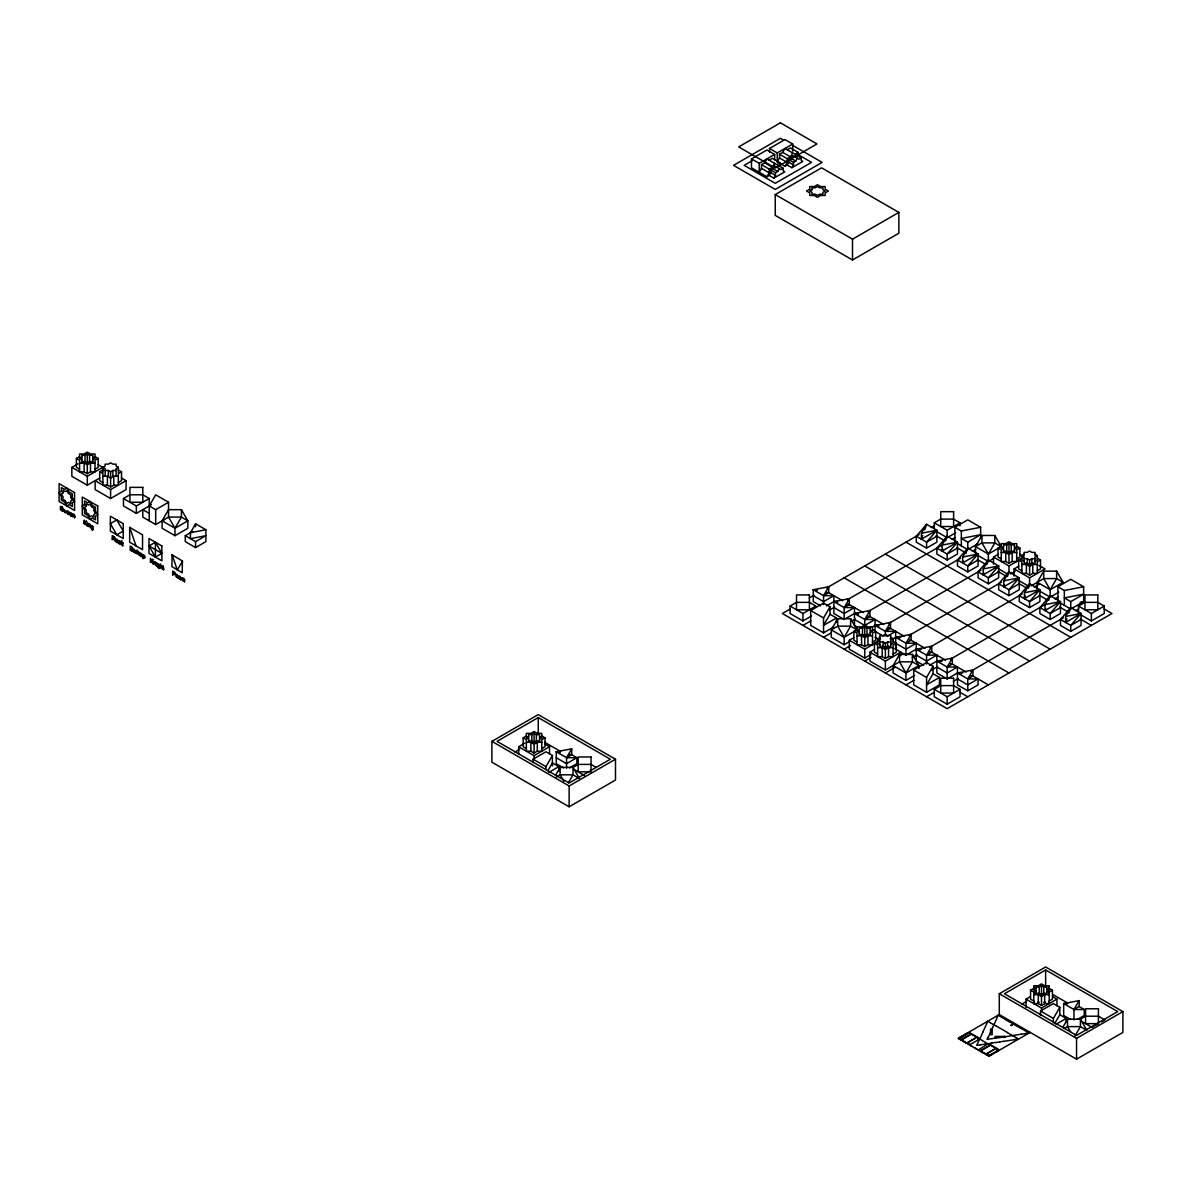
<?xml version="1.0" encoding="UTF-8"?>
<svg xmlns="http://www.w3.org/2000/svg" width="1182" height="1182" viewBox="0 0 1182 1182"><rect width="100%" height="100%" fill="white"/><g stroke="black" fill="none" stroke-linecap="round" stroke-linejoin="round"><path stroke-width="1.5" d="M1049.217 987.044L1049.217 988.359L1052.423 990.206L1052.423 999.13L1049.217 1000.977L1049.217 1003.592L1044.696 1003.592L1041.505 1005.439L1038.298 1003.592L1033.777 1003.592L1033.777 1000.977L1030.571 999.13L1030.571 990.206L1033.777 988.359L1033.777 987.044M1033.777 993.353L1033.777 992.053L1030.571 990.206M1036.038 993.353L1036.038 987.044L1039.229 987.044L1041.505 985.744L1043.765 987.044L1046.957 987.044L1046.957 993.353L1043.765 993.353L1041.505 994.668L1039.229 993.353L1036.038 993.353L1036.038 992.437M1036.038 987.975L1033.777 990.206L1036.038 991.506M1046.957 992.437L1049.217 990.206L1046.957 988.906M1049.217 993.353L1049.217 992.053L1052.423 990.206M129.665 527.364L129.651 542.213L142.52 549.689L142.549 534.84L129.665 527.364L136.078 545.951M92.876 528.842L92.61 530.245L92.89 526.581A1.67 0.96 60 0 0 91.058 526.33A1.67 0.96 60 0 0 92.373 528.768M65.808 512.53C66.753 512.338 65.734 509.161 65.734 511.939M182.796 579.313C182.811 584.336 181.777 576.195 182.767 578.486M88.813 525.059C88.857 529.964 87.793 522.089 88.798 524.232M154.044 562.721C154.074 567.626 153.01 559.736 154.015 561.893M72.959 515.308C72.989 520.302 71.925 512.249 72.929 514.48M132.487 550.295L130.685 548.478L130.685 549.94L132.369 550.62M174.847 573.831L173.163 571.866L173.163 573.314L174.567 574.024M926.57 548.093L926.57 542.154L936.868 530.26L926.57 524.306L916.272 536.2L916.272 542.154L926.57 548.093L936.868 542.154L936.868 530.26L921.413 539.169L922.714 535.461M924.634 529.876L924.959 528.945M925.284 528.029L926.57 524.306L921.413 533.23L921.413 539.169M947.166 559.987L947.166 554.048L957.464 542.154L947.166 536.2L936.868 548.093L936.868 554.048L947.166 559.987L957.464 554.048L957.464 542.154L942.024 551.063L942.66 549.216M945.556 540.839L947.166 536.2L942.024 545.124L942.024 551.063M967.777 571.881L967.777 565.942L978.075 554.048L967.777 548.093L957.464 559.987L957.464 565.942L967.777 571.881L978.075 565.942L978.075 554.048L962.621 562.957L963.271 561.11M965.842 553.664L966.167 552.733M966.477 551.817L967.777 548.093L962.621 557.018L962.621 562.957M988.374 583.775L988.374 577.835L998.672 565.942L988.374 559.987L978.075 571.881L978.075 577.835L988.374 583.775L998.672 577.835L998.672 565.942L983.217 574.851L983.867 573.004M986.763 564.641L988.374 559.987L983.217 568.911L983.217 574.851M1008.97 595.669L1008.97 589.729L1019.268 577.835L1008.97 571.881L998.672 583.775L998.672 589.729L1008.97 595.669L1019.268 589.729L1019.268 577.835L1003.828 586.745L1004.464 584.898M1007.359 576.535L1008.97 571.881L1003.828 580.805L1003.828 586.745M1029.581 607.563L1029.581 601.623L1039.879 589.729L1029.581 583.775L1019.268 595.669L1019.268 601.623L1029.581 607.563L1039.879 601.623L1039.879 589.729L1024.425 598.639L1025.385 595.861M1027.971 588.429L1029.581 583.775L1024.425 592.699L1024.425 598.639M1050.177 619.457L1050.177 613.517L1060.476 601.623L1050.177 595.669L1039.879 607.563L1039.879 613.517L1050.177 619.457L1060.476 613.517L1060.476 601.623L1045.021 610.533L1045.671 608.686M1048.567 600.323L1050.177 595.669L1045.021 604.593L1045.021 610.533M1070.774 601.623L1064.332 597.9L1083.658 594.177L1070.774 601.623L1070.774 607.563L1060.476 619.457L1060.476 625.411L1070.774 631.351L1081.072 625.411L1081.072 613.517L1065.632 622.426L1066.918 618.718M1068.838 613.133L1069.163 612.217M1069.488 611.286L1070.774 607.563L1081.072 613.517L1070.774 625.411L1070.774 631.351M114.565 538.475L114.388 537.47M115.023 538.829L114.595 537.116L112.246 535.623L112.246 539.79L112.733 538.283L114.226 539.199M982.818 1032.152L987.901 1021.159L990.546 1022.888M987.975 1037.279L987.014 1039.362L1006.03 1036.555M988.196 1037.397L993.353 1026.316M979.73 1038.801L976.716 1045.331L980.203 1044.799M65.675 512.102L64.626 511.643M174.98 535.682L174.98 528.251L181.422 517.095L181.422 509.664L168.538 509.664L162.111 520.819L162.111 528.251L174.98 535.682L187.849 528.251L187.849 520.819L181.422 509.664M185.279 535.682L195.577 541.637L205.89 535.682L190.435 538.652L190.435 532.713L195.577 523.789L205.89 529.743L205.89 541.637L195.577 547.576L185.279 541.637L185.279 535.682L192.636 531.442M780.12 166.499L780.12 162.806L776.929 164.653L766.941 158.89L764.68 162.806L761.474 164.653L761.474 168.346L759.213 172.262L759.213 163.338L774.668 154.428L774.668 159.777M774.668 154.428L766.941 149.966L751.486 158.89L751.486 167.8L766.941 176.724L769.201 172.808L769.201 169.115L761.474 164.653M769.201 169.115L772.393 167.268L774.668 163.338M769.201 175.424L770.797 172.646L770.797 170.031L773.058 168.731L774.668 165.953L780.947 169.587L783.208 168.272L783.208 170.888L784.804 171.818L773.885 178.127L769.201 175.424L766.941 176.724M787.227 165.007L791.91 167.711L802.829 161.402L801.233 160.486L801.233 157.871L798.973 159.171L792.694 155.551L791.083 158.314L788.822 159.629L788.822 162.244L787.227 165.007L784.966 166.322L777.239 161.86L779.499 157.945L779.499 154.251L782.706 152.389L784.966 148.474L794.954 154.251L798.146 152.389L798.146 156.098M773.885 178.127L775.481 175.35L775.481 172.735L770.797 170.031M775.481 172.735L777.741 171.434L779.352 168.657M784.966 166.322L787.227 162.392L787.227 158.698L779.499 154.251M787.227 158.698L790.433 156.851L792.694 152.936M791.91 167.711L793.506 164.948L793.506 162.333L788.822 159.629M793.506 162.333L795.767 161.018L797.377 158.255M545.966 769.615L545.966 766.645L552.408 755.49L545.966 751.782L533.082 759.213L533.082 762.508M547.798 770.886L552.408 762.922L558.835 766.645L558.835 771.107M555.525 775.348L560.135 767.384L573.004 767.384L578.161 764.414L591.03 764.414L596.186 767.384M566.562 768.137L566.562 757.721L571.719 748.797L556.264 751.782L556.264 763.675L563.622 767.916M568.409 782.779L573.004 774.816L573.004 767.384L579.446 778.539L573.004 774.816L560.135 774.816L556.264 777.047M823.558 604.593L823.558 595.669L828.715 586.745L813.26 589.729L813.26 601.623L820.618 605.864M823.558 632.843L823.558 617.964L830 606.824L823.558 603.101L810.689 610.533L810.689 625.411L823.558 632.843L833.576 627.051M830 606.824L830 614.256L823.558 625.411L836.442 617.964L836.442 622.426M857.039 629.858L850.597 626.15L837.728 626.15L831.286 629.858L844.17 637.305L857.039 629.858L850.597 618.718L837.728 618.718L831.286 629.858L831.286 637.305L844.17 644.737L849.888 641.427M844.17 619.457L844.17 607.563L849.311 598.639L833.871 601.623L826.514 605.864M844.17 644.737L844.17 637.305L850.597 626.15L850.597 618.718M854.468 619.457L864.766 625.411L864.766 619.457L869.922 610.533L854.468 613.517L845.632 618.614M885.362 635.813L885.362 631.351L890.519 622.426L875.064 625.411L872.124 627.11M914.558 675.454L905.973 680.418L893.09 672.986L893.09 665.54L899.532 654.4L912.401 654.4L918.842 665.54L918.842 668.524M921.413 649.199L916.272 649.199L926.57 655.138L931.726 652.168L931.726 646.214L916.272 649.199L905.973 655.138L905.973 643.244L911.115 634.32L895.661 637.305L890.829 640.097L890.829 646.406L887.623 646.406L885.362 647.706L883.102 646.406L879.91 646.406L879.91 640.097L875.064 637.305M1001.243 546.601L994.816 542.893L981.932 542.893L975.49 546.601L988.374 554.048L1001.243 546.601L994.816 535.461L981.932 535.461L975.49 546.601L975.49 554.048M905.973 680.418L905.973 672.986L912.401 661.831L912.401 654.4M926.57 664.062L926.57 655.138L931.726 646.214M994.092 558.17L988.374 561.48L988.374 554.048L994.816 542.893L994.816 535.461M926.57 692.312L926.57 677.434L933.012 666.293L926.57 662.57L913.701 670.002L913.701 684.88L926.57 692.312L939.439 684.88L939.439 677.434L933.012 673.725L933.012 666.293M933.012 673.725L926.57 684.88L939.439 677.434M962.621 672.986L957.464 672.986L967.777 678.926L972.919 675.956L972.919 670.002L957.464 672.986L947.166 678.926L947.166 667.032L952.323 658.108L936.868 661.093L929.51 665.333M942.024 661.093L936.868 661.093L947.166 667.032L957.464 667.032L957.464 684.88L967.777 690.82L967.777 678.926L972.919 670.002M1037.294 582.283L1043.736 571.142L1056.619 571.142L1063.046 582.283L1050.177 589.729L1037.294 582.283L1037.294 589.729M1058.762 592.197L1050.177 597.161L1050.177 589.729L1056.619 578.574L1056.619 571.142M1065.632 622.426L1065.632 616.487L1070.774 607.563M1053.369 1022.903L1053.369 1018.441L1059.811 1007.286L1053.369 1003.577L1040.5 1011.009L1040.5 1015.471M1054.979 1023.08L1059.811 1014.717L1059.811 1007.286M1062.707 1027.542L1067.538 1019.179L1080.407 1019.179L1086.849 1030.335L1080.407 1026.611L1067.538 1026.611L1064.317 1028.473M1073.965 1019.918L1073.965 1009.517L1079.122 1000.593L1063.667 1003.577L1063.667 1015.471L1070.537 1019.431M1074.778 1036.378L1080.407 1026.611L1080.407 1019.179M182.56 561.199L177.241 569.931L172.262 555.052M132.236 548.64L130.685 546.734L131.896 548.684M132.635 549.039L132.399 547.429L130.197 545.981L130.197 550.147L131.719 551.034A1.61 0.931 60 0 0 133.049 550.96A1.61 0.931 60 0 0 132.399 548.98M68.497 513.963L67.241 512.5L69.162 513.505M71.245 515.603L70.034 514.067L71.969 515.175A4.58 2.645 60 0 0 71.925 514.48M79.578 469.224L76.372 467.363L76.372 458.453L79.578 456.607M81.839 457.138L79.578 458.453L81.839 459.754M81.839 463.329L81.839 455.292L85.03 455.292L87.291 453.991L89.566 455.292L92.757 455.292L92.757 463.329M99.79 478.001L87.291 485.211L71.851 476.287L71.851 467.363L78.027 463.802M81.839 461.601L85.03 461.601L87.291 462.916L89.566 461.601L92.757 461.601M92.757 459.754L95.018 458.453L92.757 457.138M79.578 462.916L84.099 462.916L87.291 464.762L90.497 462.916L95.018 462.916M95.018 469.224L98.224 467.363L98.224 458.453L95.018 460.3L95.018 471.825L90.497 471.825L87.291 473.672L84.099 471.825L79.578 471.825L79.578 460.3L76.372 458.453M87.291 485.211L87.291 476.287L105.139 465.989L105.139 464.142L108.345 464.142L110.606 462.842L112.866 464.142L116.072 464.142L116.072 465.989L118.333 467.289L118.333 472.652M102.878 482.522L99.672 480.675L99.672 471.751L102.878 469.904M105.139 470.451L108.345 470.451L110.606 471.751L112.866 470.451L116.072 470.451M118.333 467.289L116.072 468.604L116.072 475.799M102.878 476.213L107.399 476.213L110.606 478.06L113.797 476.213L118.333 476.213M118.333 482.522L121.524 480.675L121.524 471.751L118.333 473.598L118.333 485.137L113.797 485.137L110.606 486.984L107.399 485.137L102.878 485.137L102.878 473.598L99.672 471.751M110.606 489.599L126.06 480.675L126.06 489.599L110.606 498.523L95.151 489.599L95.151 480.675L110.606 489.599L110.606 498.523M151.385 504.714L136.358 513.387L123.475 505.955L123.475 498.523L129.917 494.8L142.786 494.8L149.227 498.523L149.242 520.819M123.475 498.523L136.358 505.955L149.227 498.523M769.512 152.05L769.512 148.474L784.966 139.55L792.694 144.012L792.694 151.148M752.018 160.796L744.143 165.347L775.259 183.313L811.532 162.377L797.525 154.295M155.684 509.678L168.553 502.247L155.684 494.815L149.242 505.955L155.684 509.678L155.684 524.542L164.268 519.592M769.512 148.474L777.239 152.936L792.694 144.012M769.201 160.191L772.393 158.344L780.12 162.806M787.227 149.789L790.433 147.942L798.146 152.389M776.264 166.884L778.524 165.569L783.208 168.272M794.289 156.467L796.55 155.167L801.233 157.871M174.98 528.251L187.849 520.819L181.422 517.095L168.538 517.095L162.111 520.819L174.98 528.251L168.538 517.095L168.553 502.247M148.991 545.951L155.418 542.243L161.86 553.383L155.418 557.106L148.991 545.951L161.86 553.383M775.244 194.572L821.593 167.814L898.852 212.405L898.852 233.223L852.503 259.981L775.244 215.39L775.244 194.572L852.503 239.178L898.852 212.405M491.889 741.365L538.238 714.608L615.497 759.213L615.497 780.031L569.148 806.789L491.889 762.183L491.889 741.365L569.148 785.971L615.497 759.213M538.238 717.577L497.031 741.365L569.148 783.001L610.34 759.213L538.238 717.577L538.238 733.328M526.359 748.59L523.168 746.743L523.168 737.819L526.359 735.972M528.635 736.504L526.359 737.819L528.635 739.119M528.635 741.868L528.635 734.657L531.826 734.657L534.087 733.357L536.362 734.657L539.553 734.657L539.553 741.868M518.647 753.88L518.647 746.743L524.823 743.168M514.924 752.033L519.592 749.344M528.635 740.966L531.826 740.966L534.087 742.281L536.362 740.966L539.553 740.966M539.553 739.119L541.814 737.819L539.553 736.504M526.359 742.281L530.895 742.281L534.087 744.128L537.293 742.281L541.814 742.281M541.814 748.59L545.02 746.743L545.02 737.819L541.814 739.666L541.814 751.205L537.293 751.205L534.087 753.052L530.895 751.205L526.359 751.205L526.359 739.666L523.168 737.819M790.093 606.071L796.52 602.362L809.404 602.362L815.831 606.071L802.962 613.517L790.093 606.071L790.093 613.517L802.962 620.949L811.546 615.985M934.297 528.768L934.297 522.813L940.739 519.105L953.608 519.105L960.05 522.813L960.05 525.798M518.647 746.743L534.087 755.653L549.541 746.743L549.541 753.88M790.285 608.937L782.366 613.517L947.166 708.668L1111.981 613.517L1104.062 608.937M809.301 597.959L814.058 595.211M826.735 587.897L919.212 534.5M931.327 527.512L934.489 525.68M816.703 589.729L813.26 589.729L823.558 595.669L828.715 592.699L828.715 586.745M842.692 618.614L833.871 613.517L833.871 595.669L823.558 601.623L813.26 595.669M936.868 536.2L926.57 542.154L916.272 536.2M934.297 522.813L947.166 530.26L960.05 522.813M954.893 542.154L954.893 527.275L967.777 519.844L980.646 527.275L980.646 537.692M948.599 536.864L955.75 532.727M559.692 751.782L556.264 751.782L566.562 757.721L571.719 754.751L576.86 757.721L576.86 763.675L569.502 767.916M802.962 625.411L810.882 620.831M829.897 609.853L834.655 607.105M847.331 599.791L940.828 545.803M951.924 539.406L955.1 537.574M548.832 772.422L558.835 766.645M837.299 601.623L833.871 601.623L844.17 607.563L849.311 604.593L849.311 598.639M857.408 627.11L854.468 625.411L854.468 607.563L844.17 613.517L833.871 607.563M957.464 548.093L947.166 554.048L936.868 548.093M967.777 542.154L980.646 534.707L961.335 538.431L967.777 542.154L967.777 549.586L957.464 543.631M969.196 548.758L977.78 543.794M823.558 637.305L831.493 632.725M852.089 620.831L855.251 618.999M867.943 611.685L960.419 558.288M972.52 551.3L975.697 549.467M857.896 613.517L854.468 613.517L864.766 619.457L869.922 616.487L869.922 610.533M857.039 642.122L853.847 640.275L853.847 631.351L857.039 629.504M1001.243 558.864L998.051 557.018L998.051 548.093L1001.243 546.247M864.766 625.411L875.064 619.457L875.064 631.351L883.9 636.448M978.075 559.987L967.777 565.942L957.464 559.987M859.299 630.05L857.039 631.351L859.299 632.651M859.299 635.399L859.299 628.203L862.505 628.203L864.766 626.888L867.027 628.203L870.233 628.203L870.233 635.399M1003.503 546.793L1001.243 548.093L1003.503 549.394M1003.503 552.142L1003.503 544.946L1006.709 544.946L1008.97 543.631L1011.231 544.946L1014.437 544.946L1014.437 552.142M870.942 654.547L864.766 658.108L849.311 649.199L849.311 640.275L853.951 637.6M993.515 564.154L993.515 557.018L998.155 554.343M859.299 634.512L862.505 634.512L864.766 635.813L867.027 634.512L870.233 634.512M870.233 632.651L872.493 631.351L870.233 630.05M1003.503 551.24L1006.709 551.24L1008.97 552.555L1011.231 551.24L1014.437 551.24M1014.437 549.394L1016.697 548.093L1014.437 546.793M844.17 649.199L850.508 645.535M888.539 623.579L981.016 570.182M857.039 635.813L861.56 635.813L864.766 637.659L867.972 635.813L872.493 635.813M872.493 642.122L875.685 640.275L875.685 631.351L872.493 633.197L872.493 644.737L867.972 644.737L864.766 646.584L861.56 644.737L857.039 644.737L857.039 633.197L853.847 631.351M1001.243 552.555L1005.779 552.555L1008.97 554.402L1012.176 552.555L1016.697 552.555M1016.697 558.864L1019.903 557.018L1019.903 548.093L1016.697 549.94L1016.697 561.48L1012.176 561.48L1008.97 563.326L1005.779 561.48L1001.243 561.48L1001.243 549.94L998.051 548.093M878.507 625.411L875.064 625.411L885.362 631.351L890.519 628.381L890.519 622.426M879.91 644.545L877.635 643.244L877.635 638.782L879.91 637.482M1024.114 554.225L1021.854 555.525L1021.854 559.987L1024.114 561.287M877.635 654.015L874.444 652.168L874.444 643.244L877.635 641.398M1021.854 570.758L1018.648 568.911L1018.648 559.987L1021.854 558.14M849.311 640.275L864.766 649.199L878.669 641.161M886.84 636.448L895.661 631.351L895.661 649.199M998.672 571.881L988.374 577.835L978.075 571.881M993.515 557.018L1008.97 565.942L1022.873 557.904M893.09 665.54L905.973 672.986L918.842 665.54L912.401 661.831L899.532 661.831L885.362 670.002L869.922 661.093L869.922 652.168L874.547 649.494M879.91 641.944L883.102 641.944L885.362 643.244L887.623 641.944L890.829 641.944M1014.126 576.048L1014.126 568.911L1018.766 566.237M1024.114 558.687L1027.306 558.687L1029.581 559.987L1031.842 558.687L1035.033 558.687M1035.033 561.287L1037.294 559.987L1037.294 555.525L1035.033 556.84L1035.033 563.134L1031.842 563.134L1029.581 564.449L1027.306 563.134L1024.114 563.134L1024.114 556.84L1019.785 554.343M1010.521 573.964L1015.161 571.29M890.829 644.545L893.09 643.244L893.09 638.782L890.829 637.482M864.766 661.093L871.104 657.428M909.135 635.473L1001.612 582.076M877.635 647.706L882.171 647.706L885.362 649.553L888.568 647.706L893.09 647.706M893.09 654.015L896.296 652.168L896.296 643.244L893.09 645.091L893.09 656.631L888.568 656.631L885.362 658.477L882.171 656.631L877.635 656.631L877.635 645.091L874.444 643.244M1021.854 564.449L1026.375 564.449L1029.581 566.296L1032.773 564.449L1037.294 564.449M1037.294 570.758L1040.5 568.911L1040.5 559.987L1037.294 561.834L1037.294 573.373L1032.773 573.373L1029.581 575.22L1026.375 573.373L1021.854 573.373L1021.854 561.834L1018.648 559.987M900.817 637.305L895.661 637.305L905.973 643.244L911.115 640.275L911.115 634.32M869.922 652.168L885.362 661.093L900.817 652.168L900.817 655.729M923.63 665.333L916.272 661.093L916.272 643.244L905.973 649.199L895.661 643.244M1019.268 583.775L1008.97 589.729L998.672 583.775M1014.126 568.911L1029.581 577.835L1045.021 568.911L1038.845 565.336M1031.118 585.858L1043.736 578.574L1056.619 578.574L1063.046 582.283M885.362 672.986L894.877 667.49M912.312 657.428L917.055 654.68M929.732 647.367L1022.223 593.97M1034.324 586.981L1039.081 584.233M947.166 678.926L936.868 672.986L936.868 655.138L926.57 661.093L916.272 655.138M1039.879 595.669L1029.581 601.623L1019.268 595.669M1057.905 586.745L1070.774 579.313L1083.658 586.745L1083.658 601.623L1070.774 609.055L1057.905 601.623L1057.905 586.745L1064.332 590.468L1083.658 586.745M905.973 684.88L913.893 680.3M931.327 670.238L937.666 666.574M950.343 659.26L1043.839 605.273M1054.935 598.875L1058.097 597.043M947.166 667.032L952.323 664.062L952.323 658.108M957.464 667.032L947.166 672.986L936.868 667.032M1060.476 607.563L1050.177 613.517L1039.879 607.563M934.297 689.328L940.739 685.619L953.608 685.619L960.05 689.328L960.05 696.774L947.166 704.206L934.297 696.774L934.297 689.328L947.166 696.774L960.05 689.328M1078.501 613.517L1078.501 606.071L1084.943 602.362L1097.812 602.362L1104.254 606.071L1104.254 613.517L1091.37 620.949L1081.367 615.157M926.57 696.774L934.489 692.194M953.505 681.216L958.262 678.468M970.939 671.154L1063.416 617.758M1075.531 610.769L1078.693 608.937M967.777 690.82L978.075 684.88L978.075 678.926L967.777 684.88L957.464 678.926M1081.072 619.457L1070.774 625.411L1060.476 619.457M1078.501 606.071L1091.37 613.517L1104.254 606.071M999.292 993.752L1045.642 966.994L1122.9 1011.6L1122.9 1032.418L1076.551 1059.175L999.292 1014.555L999.292 993.752L1076.551 1038.357L1122.9 1011.6M1045.642 969.964L1004.449 993.752L1076.551 1035.388L1117.744 1011.6L1045.642 969.964L1045.642 986.97M999.292 1014.555L958.085 1038.357L988.994 1056.191L1030.202 1032.403M1026.05 1007.448L1026.05 999.13L1029.906 996.899M1021.809 1004.124L1026.582 1001.376M960.892 1039.968L958.499 1038.357L961.527 1036.378M1033.777 994.668L1038.298 994.668L1041.505 996.515L1044.696 994.668L1049.217 994.668M963.714 1041.593L966.521 1043.218M993.353 1024.498L996.337 1026.02M996.308 1026.05L1007.537 1032.521M1006.458 1020.155L998.199 1015.19L993.338 1026.316M969.329 1044.844L972.136 1046.469M979.627 1038.889L987.842 1043.883L991.742 1043.026M1026.05 999.13L1041.505 1008.039L1056.944 999.13L1056.944 1005.779M974.943 1048.079L977.75 1049.705M980.558 1051.33L983.365 1052.955M986.187 1054.566L988.994 1055.954L992.422 1054.211M1015.826 1037.471L1018.559 1038.86L1014.924 1039.554M1067.11 1003.577L1063.667 1003.577L1073.965 1009.517L1079.122 1006.547L1084.278 1009.517L1084.278 1015.471L1077.408 1019.431M1055.94 1024.38L1066.253 1018.441L1066.253 1022.149M1080.2 1019.298L1085.564 1016.21L1098.433 1016.21L1104.874 1019.918L1101.654 1021.78M1094.148 1026.124L1092.005 1027.365L1082.343 1021.78M1095.212 1025.503L1098.433 1023.642L1098.433 1008.778L1085.564 1008.778L1085.564 1023.642L1098.433 1023.642M176.251 574.437L176.354 575.279M65.571 512.707C63.444 513.52 64.079 506.472 64.567 511.23M190.435 532.713L205.89 529.743M921.413 533.23L936.868 530.26M954.893 527.275L961.335 530.999L980.646 527.275M942.024 545.124L957.464 542.154M962.621 557.018L978.075 554.048M983.217 568.911L998.672 565.942M1003.828 580.805L1019.268 577.835M1024.425 592.699L1039.879 589.729M1045.021 604.593L1060.476 601.623M1080.141 602.288L1083.658 601.623M1065.632 616.487L1081.072 613.517M1006.104 1036.599L1021.381 1034.176M1025.282 1033.629L1021.44 1034.22M991.713 1043.012L995.554 1042.421M995.805 1042.568L999.632 1041.963M1014.983 1039.599L1003.474 1041.372M984.251 1044.327L980.233 1044.814M177.226 577.821L175.808 576.181L177.33 576.122M114.624 539.095L115.053 540.735M177.182 577.407L177.551 576.535M823.558 595.669L833.871 595.669M844.17 607.563L854.468 607.563M864.766 619.457L875.064 619.457M885.362 631.351L895.661 631.351M877.635 638.782L880.664 638.782M890.076 638.782L893.09 638.782M905.973 643.244L916.272 643.244M926.57 655.138L936.868 655.138M967.777 678.926L978.075 678.926M566.562 757.721L576.86 757.721L566.562 763.675L556.264 757.721M1037.633 1002.277L1039.229 1002.277M1043.765 1002.277L1045.361 1002.277M1073.965 1009.517L1084.278 1009.517M176.62 574.94L177.566 575.915M114.27 538.623L112.733 537.81L112.733 536.392L114.27 537.322M813.26 589.729L817.131 590.468M826.779 592.33L828.715 592.699M833.871 601.623L837.728 602.362M847.391 604.224L849.311 604.593M854.468 613.517L858.324 614.256M867.987 616.118L869.922 616.487M875.064 625.411L878.935 626.15M888.583 628.011L890.519 628.381M895.661 637.305L899.532 638.044M909.18 639.905L911.115 640.275M916.272 649.199L920.128 649.937M929.791 651.799L931.726 652.168M936.868 661.093L940.739 661.831M950.387 663.693L952.323 664.062M957.464 672.986L961.335 673.725M970.983 675.587L972.919 675.956M556.264 751.782L560.135 752.52M569.783 754.382L571.719 754.751L571.719 748.797M1063.667 1003.577L1066.755 1004.168M135.723 553.013C137.659 554.668 133.138 547.576 136.122 551.403M1025.208 1033.585L1028.857 1032.891L1020.672 1028.163M783.503 140.067L780.401 138.294L733.534 165.347L775.259 189.43L822.125 162.377L792.767 145.43M782.706 152.389L790.433 156.851M791.083 158.314L795.767 161.018M788.822 162.244L793.506 164.948M779.499 157.945L787.227 162.392M764.68 162.806L772.393 167.268M773.058 168.731L777.741 171.434M751.486 158.89L759.213 163.338M770.797 172.646L775.481 175.35M761.474 168.346L769.201 172.808M1035.033 554.225L1037.294 555.525M1016.697 546.247L1019.903 548.093M1037.294 558.14L1040.5 559.987M937.149 531.9L947.166 537.692L947.166 530.26M976.923 554.86L988.374 561.48M1040.16 591.369L1050.177 597.161M998.155 568.616L1007.433 573.964M1018.766 580.51L1029.581 586.745M936.07 535.742L944.004 540.322M956.681 547.635L964.601 552.216M977.278 559.529L985.197 564.11M997.874 571.423L1005.808 576.003M1018.485 583.317L1026.404 587.897M1039.081 595.211L1047.001 599.791M1059.678 607.105L1067.612 611.685M1080.289 618.999L1091.37 625.411M905.973 542.154L1070.774 637.305M885.362 554.048L1050.177 649.199M864.766 565.942L1029.581 661.093M844.17 577.835L1008.97 672.986M828.316 592.463L842.574 600.707M848.912 604.357L863.185 612.601M869.524 616.25L883.781 624.495M890.12 628.144L904.378 636.389M910.716 640.038L924.989 648.283M931.327 651.932L945.585 660.177M951.924 663.826L966.182 672.07M972.52 675.72L988.374 684.88M872.493 629.504L875.685 631.351M893.09 641.398L896.296 643.244M894.641 648.593L905.973 655.138M830 614.256L836.442 617.964M959.843 692.194L967.777 696.774M810.689 610.533L823.558 617.964M913.701 670.002L926.57 677.434M1053.059 994.638L1067.863 1003.193M1053.088 996.899L1056.944 999.13M118.333 469.904L121.524 471.751M95.018 456.607L98.224 458.453M1059.811 1014.717L1066.253 1018.441M121.421 478.001L126.06 480.675M98.106 464.689L102.745 467.363L102.745 470.938M1040.5 1011.009L1053.369 1018.441M541.814 735.972L545.02 737.819M71.851 467.363L87.291 476.287M149.242 513.387L142.8 509.678L142.8 517.11L155.684 524.542M544.592 742.237L560.46 751.397M544.902 744.069L549.541 746.743M574.289 769.615L584.588 775.569M1009.428 1021.676L1020.48 1028.281M1006.429 1020.169L1009.236 1021.795M990.516 1022.903L993.323 1024.513M1007.359 1032.625L1015.796 1037.486M533.082 759.213L545.966 766.645M982.818 1032.152L979.952 1038.934L968.383 1032.64L964.955 1034.383M174.301 574.437L173.163 573.787L172.675 575.265L172.675 571.098L174.301 572.044A1.551 0.901 60 0 1 175.424 573.891A1.551 0.901 60 0 1 174.301 574.511M91.516 528.797L92.063 530.009M157.856 567.094L159.452 568.379L159.23 564.878A1.67 0.96 60 0 0 157.398 564.641A1.67 0.96 60 0 0 158.713 567.065M995.85 1052.231L998.879 1050.251L987.916 1043.617L984.222 1044.312M1003.4 1041.327L999.573 1041.933M135.487 553.309L135.531 552.91M163.604 570.079L163.19 565.912L163.633 569.414M61.804 510.269C57.859 503 66.96 510.787 62.764 511.052M89.566 524.645L90.512 527.837L90.512 525.887M62.469 506.871L60.4 506.428L60.504 509.398M62.306 507.27L62.395 510.506M114.285 539.258L114.58 540.662M134.792 552.674L134.925 552.127M157.989 567.478L158.964 568.054L159.215 567.065M1050.177 589.729L1043.736 578.574L1043.736 571.142M988.374 554.048L981.932 542.893L981.932 535.461M905.973 672.986L899.532 661.831L899.532 654.4M844.17 637.305L837.728 626.15L837.728 618.718M1070.759 1032.196L1067.538 1026.611L1067.538 1019.179M563.814 781.199L560.135 774.816L560.135 767.384M161.919 566.651L160.915 566.104L160.294 568.128L160.294 563.947L160.737 565.75M161.949 566.754L162.436 569.355L162.436 567.419M184.008 579.564L184.495 582.091L184.495 580.14M155.256 562.957L155.743 565.484L155.743 563.533M74.171 515.559L74.643 518.071L74.643 516.135M1091.37 613.517L1091.37 620.949M1079.122 1000.593L1079.122 1006.547M1076.551 1038.357L1076.551 1059.175M1064.332 590.468L1064.332 605.332M1049.217 1003.592L1049.217 985.744L1044.696 985.744L1041.505 983.897L1038.298 985.744L1033.777 985.744L1033.777 988.713M1044.696 994.668L1044.696 1003.592M1043.765 987.044L1043.765 994.49M1041.505 985.744L1041.505 994.668M1041.505 996.515L1041.505 1005.439M1041.505 1008.039L1041.505 1011.378M1039.229 987.044L1039.229 994.49M1038.298 994.668L1038.298 1003.592M1035.033 555.348L1035.033 552.378L1031.842 552.378L1029.581 551.063L1027.306 552.378L1024.114 552.378L1024.114 555.348M1033.777 992.053L1033.777 1003.592M1032.773 564.449L1032.773 573.373M1031.842 558.687L1031.842 563.134M1029.581 559.987L1029.581 564.449M1029.581 566.296L1029.581 575.22M1029.581 577.835L1029.581 584.972M1027.306 558.687L1027.306 563.134M1026.375 564.449L1026.375 573.373M1016.697 547.207L1016.697 543.631L1012.176 543.631L1008.97 541.784L1005.779 543.631L1001.243 543.631L1001.243 547.207M1012.176 552.555L1012.176 561.48M1011.231 544.946L1011.231 552.083M1008.97 543.631L1008.97 552.555M1008.97 554.402L1008.97 563.326M1008.97 565.942L1008.97 573.078M1006.709 544.946L1006.709 552.083M1005.779 552.555L1005.779 561.48M961.335 530.999L961.335 545.862M947.166 696.774L947.166 704.206M890.829 638.605L890.829 635.635L887.623 635.635L885.362 634.32L883.102 635.635L879.91 635.635L879.91 638.605M888.568 647.706L888.568 656.631M887.623 641.944L887.623 646.406M885.362 643.244L885.362 647.706M885.362 649.553L885.362 658.477M885.362 661.093L885.362 670.002M883.102 641.944L883.102 646.406M882.171 647.706L882.171 656.631M872.493 630.464L872.493 626.888L867.972 626.888L864.766 625.042L861.56 626.888L857.039 626.888L857.039 630.464M867.972 635.813L867.972 644.737M867.027 628.203L867.027 635.34M864.766 626.888L864.766 635.813M864.766 637.659L864.766 646.584M864.766 649.199L864.766 658.108M862.505 628.203L862.505 635.34M861.56 635.813L861.56 644.737M852.503 239.178L852.503 259.981M802.962 613.517L802.962 620.949M777.239 152.936L777.239 161.86M569.148 785.971L569.148 806.789M552.408 755.49L552.408 765.906M541.814 736.933L541.814 733.357L537.293 733.357L534.087 731.51L530.895 733.357L526.359 733.357L526.359 736.933M537.293 742.281L537.293 751.205M536.362 734.657L536.362 741.794M534.087 733.357L534.087 742.281M534.087 744.128L534.087 753.052M534.087 755.653L534.087 759.228M531.826 734.657L531.826 741.794M530.895 742.281L530.895 751.205M195.577 523.789L195.577 526.758M195.577 541.637L195.577 547.576M177.994 576.062L177.994 577.821M155.418 542.243L155.418 557.106M143.125 554.993C142.091 552.289 143.007 562.351 143.14 557.283M139.284 553.442L139.284 555.392L138.235 552.142L137.142 554.151L137.142 549.985L137.585 551.787M136.358 505.955L136.358 513.387M113.797 476.213L113.797 485.137M112.866 470.451L112.866 475.799M110.606 471.751L110.606 477.114M110.606 478.06L110.606 486.984M108.345 470.451L108.345 475.799M107.399 476.213L107.399 485.137M105.139 475.799L105.139 468.604L102.878 467.289L102.878 472.652M95.018 457.552L95.018 453.991L90.497 453.991L87.291 452.145L84.099 453.991L79.578 453.991L79.578 457.552M90.497 462.916L90.497 471.825M89.566 455.292L89.566 462.428M87.291 453.991L87.291 462.916M87.291 464.762L87.291 473.672M85.03 455.292L85.03 462.428M84.099 462.916L84.099 471.825M89.344 523.892A1.625 0.946 60 0 1 90.689 525.99M73.476 514.14A1.625 0.946 60 0 1 74.835 516.238M70.757 515.707A1.847 1.064 60 0 1 69.561 513.594A1.847 1.064 60 0 1 70.624 512.648A1.847 1.064 60 0 1 72.117 514.525M71.467 516.12A1.625 0.946 60 0 1 71.097 516.106M67.965 514.096A1.847 1.064 60 0 1 66.768 511.969A1.847 1.064 60 0 1 67.832 511.038A1.847 1.064 60 0 1 69.324 512.899M69.132 512.87A4.58 2.645 60 0 1 69.162 513.49M68.659 514.51A1.625 0.946 60 0 1 68.305 514.495M62.395 511.023A2.807 1.625 60 0 1 61.819 510.801A2.438 1.404 60 0 1 60.474 509.412M161.033 565.351A1.655 0.946 60 0 1 162.673 567.552M154.576 561.539A1.625 0.946 60 0 1 155.921 563.651M143.539 555.023A1.729 0.99 60 0 1 144.987 557.505A1.729 0.99 60 0 1 143.111 557.313M137.88 551.388A1.655 0.946 60 0 1 139.506 553.575M176.354 574.629A1.64 0.946 60 0 1 178.142 576.062M183.328 578.146A1.625 0.946 60 0 1 184.673 580.244M992.171 1029.108L992.171 1034.678L990.56 1034.678L990.56 1029.108L992.171 1029.108M91.442 526.891C93.215 531.191 92.905 523.789 91.442 526.832M143.125 556.146C144.928 560.578 144.573 552.91 143.125 556.042M157.782 565.188C159.511 569.458 159.393 562.189 157.782 565.085M117.565 541.282C115.984 544.636 115.733 536.643 117.565 541.341M120.357 542.907C119.914 538.711 117.668 544.666 120.357 543.07M141.737 555.245C140.363 558.687 139.727 550.694 141.737 555.245M172.099 554.831L171.922 566.621L182.22 572.768L182.397 560.977L172.099 554.831M67.256 511.998L68.719 512.885L67.256 511.954M70.048 513.609L71.511 514.51L70.063 513.52M1010.728 1025.311L1012.339 1025.355L1010.728 1025.311M179.945 576.432L179.428 578.515C177.921 570.448 179.117 583.494 180.181 577.244C180.491 584.676 182.826 573.58 180.949 579.387L179.945 576.432M61.361 491.269L59.1 492.569L61.361 496.484L61.361 500.178L64.567 502.025L66.827 505.955L69.088 504.64L72.294 506.487L72.294 502.793L74.555 501.493L72.294 497.578L72.294 493.869L69.088 492.022L66.827 488.107L64.567 489.422L61.361 487.575L61.361 491.269M62.956 492.953L61.361 493.869L62.956 496.647L62.956 499.262L65.232 500.562L66.827 503.34L68.423 502.409L70.684 503.724L70.684 501.109L72.294 500.178L70.684 497.415L70.684 494.8L68.423 493.5L66.827 490.722L65.232 491.653L62.956 490.338L62.956 492.953M84.543 504.64L82.282 505.955L84.543 509.87L84.543 513.564L87.734 515.411L89.995 519.326L92.27 518.026L95.461 519.873L95.461 516.179L97.722 514.864L95.461 510.949L95.461 507.255L92.27 505.408L89.995 501.493L87.734 502.793L84.543 500.946L84.543 504.64M86.138 506.339L84.543 507.255L86.138 510.033L86.138 512.648L88.399 513.948L89.995 516.726L91.605 515.795L93.866 517.095L93.866 514.495L95.461 513.564L93.866 510.787L93.866 508.186L91.605 506.871L89.995 504.108L88.399 505.024L86.138 503.724L86.138 506.339M86.197 521.173L84.439 522.193C84.085 515.278 83.819 527.881 84.439 522.872L86.907 525.754L85.37 522.37L86.862 521.558L86.197 521.173M780.401 122.825L738.691 146.908L775.259 168.021L816.969 143.938L780.401 122.825M116.796 519.932L110.354 523.656L116.796 534.796L123.238 531.087L116.796 519.932M152.537 559.47L150.779 560.49C150.424 553.575 150.158 566.193 150.779 561.169L153.246 564.05L151.71 560.682L153.202 559.869L152.537 559.47M809.729 189.164L806.523 191.026L809.729 192.873L809.729 195.473L814.25 195.473L817.456 197.32L820.648 195.473L825.169 195.473L825.169 192.873L828.375 191.026L825.169 189.164L825.169 186.564L820.648 186.564L817.456 184.717L814.25 186.564L809.729 186.564L809.729 189.164M811.99 189.711L809.729 191.026L811.99 192.326L811.99 194.173L815.181 194.173L817.456 195.473L819.717 194.173L822.908 194.173L822.908 192.326L825.169 191.026L822.908 189.711L822.908 187.864L819.717 187.864L817.456 186.564L815.181 187.864L811.99 187.864L811.99 189.711M968.605 1033.127L959.666 1038.771L968.885 1044.12L971.235 1043.928L978.859 1039.525L977.854 1038.948L979.198 1038.18L969.949 1032.832L968.605 1033.127M970.348 1034.619L961.882 1039.51L970.348 1034.619M975.904 1037.826L967.437 1042.716L975.904 1037.826M987.635 1044.105L978.681 1049.764L987.916 1055.112L990.265 1054.905L997.874 1050.503L996.884 1049.926L998.229 1049.158L988.979 1043.824L987.635 1044.105M989.452 1045.642L980.986 1050.532L989.452 1045.642M995.037 1048.877L986.571 1053.768L995.037 1048.877M122.898 542.893L121.761 543.528C121.835 535.328 120.682 546.705 122.958 545.966L122.898 542.893M142.786 487.368L129.917 487.368L129.917 502.232L142.786 502.232L142.786 487.368M953.608 511.673L940.739 511.673L940.739 526.537L953.608 526.537L953.608 511.673M809.404 594.93L796.52 594.93L796.52 609.794L809.404 609.794L809.404 594.93M1097.812 594.93L1084.943 594.93L1084.943 609.794L1097.812 609.794L1097.812 594.93M953.608 678.187L940.739 678.187L940.739 693.051L953.608 693.051L953.608 678.187M591.03 756.982L578.161 756.982L578.161 771.846L591.03 771.846L591.03 756.982M1004.818 1036.407L995.155 1036.407L995.155 1037.338L1004.818 1037.338L1004.818 1036.407M74.555 492.569L59.1 483.645L59.1 501.493L74.555 510.417L74.555 492.569M97.722 505.955L82.282 497.031L82.282 514.864L97.722 523.789L97.722 505.955M123.238 523.656L110.354 516.224L110.354 531.087L123.238 538.519L123.238 523.656M161.86 545.951L148.991 538.519L148.991 553.383L161.86 560.815L161.86 545.951M133.95 548.153L133.95 548.153M87.704 522.045L87.704 522.045M156.837 561.967L156.837 561.967M133.95 549.29L133.95 552.319L133.95 549.29M87.704 523.183L87.704 526.212L87.704 523.183M156.837 563.105L156.837 566.119L156.837 563.105M118.23 542.095A1.98 1.138 60 0 0 120.549 544.252A1.98 1.138 60 0 0 120.003 541.208A1.98 1.138 60 0 0 118.23 542.095M115.437 540.47A1.98 1.138 60 0 0 117.757 542.627A1.98 1.138 60 0 0 117.21 539.598A1.98 1.138 60 0 0 115.437 540.47M139.609 554.432A1.98 1.138 60 0 0 141.929 556.589A1.98 1.138 60 0 0 141.382 553.545A1.98 1.138 60 0 0 139.609 554.432"/></g></svg>
